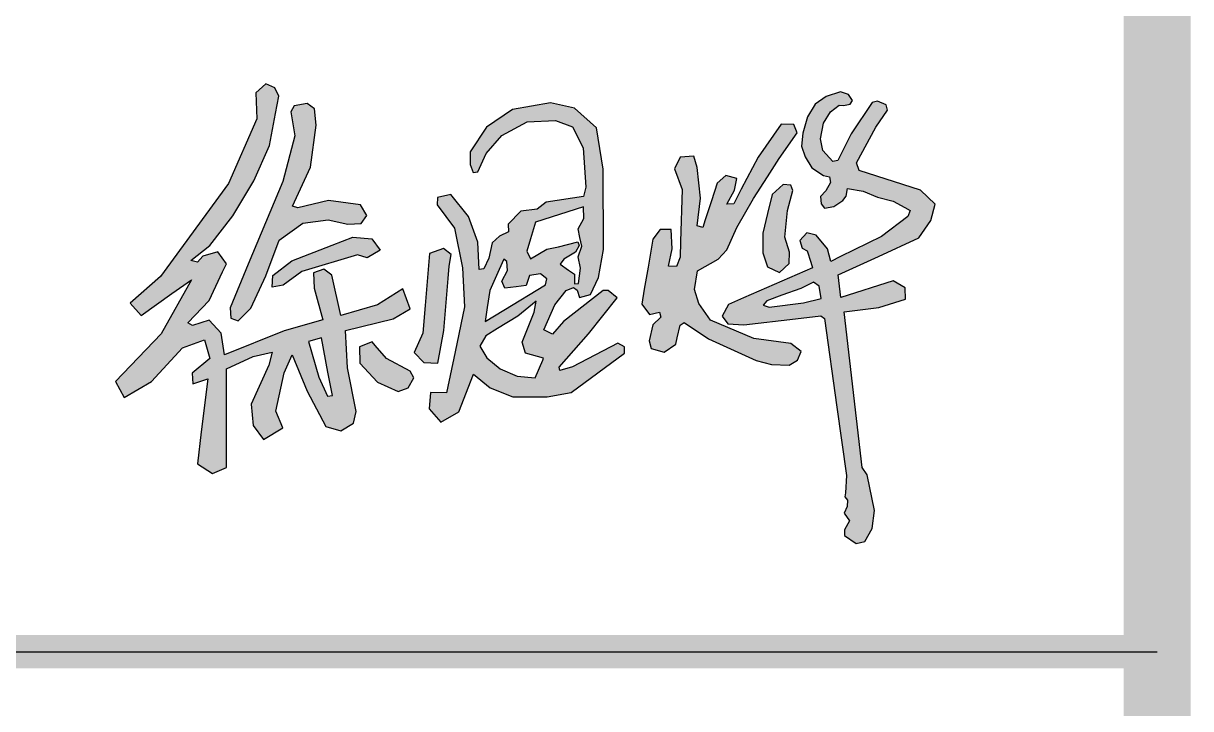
# Model space of a CAD drawing. Extents: x -417156 to 1571408, y 205758 to 1045562.
# Drawn here: x 983391 to 985130, y 1020741 to 1021763 of the extents above; entities that cross this region are included whole.
import ezdxf

# ---------------------------------------------------------------- set-up
doc = ezdxf.new("R2010")
doc.units = 0
doc.header["$LTSCALE"] = 1000
doc.header["$MEASUREMENT"] = 0
doc.layers.get('0').update_dxf_attribs({"linetype": 'CONTINUOUS'})
for name, color, linetype in [('PP-PM-TK', 7, 'CONTINUOUS'), ('PUB_TITLE', 4, 'CONTINUOUS'), ('TEL_TITLE', 7, 'CONTINUOUS')]:
    doc.layers.add(name, color=color, linetype=linetype)

msp = doc.modelspace()

# ---------------------------------------------------------------- hatches: boundary and pattern name
h = msp.add_hatch(color=256)
h.paths.add_polyline_path([(984576.3, 1021370.7), (984568.2, 1021376.6), (984549.1, 1021367.4), (984520.8, 1021357), (984498.7, 1021348.8), (984493.1, 1021342.2), (984502, 1021339.2), (984553.4, 1021345.8), (984579.7, 1021352.2)], flags=16)
h.paths.add_polyline_path([(984606.4, 1021640.4), (984612.9, 1021639.9), (984622.5, 1021642), (984626, 1021647.4), (984620, 1021656.4), (984608.5, 1021660.3), (984586.9, 1021653.2), (984570.6, 1021642.2), (984558.9, 1021622.9), (984552, 1021598.8), (984550.1, 1021579.6), (984555.7, 1021563.3), (984565.8, 1021547), (984582.9, 1021535.9), (984591.7, 1021533.6), (984593.4, 1021525.3), (984586.5, 1021512.9), (984578.5, 1021504.2), (984579.4, 1021493.3), (984584.4, 1021486.9), (984598.4, 1021489.2), (984611.8, 1021498.6), (984617, 1021505), (984618.7, 1021516.1), (984642.2, 1021512.4), (984663.5, 1021503.4), (984687, 1021497.3), (984704.1, 1021487.9), (984712, 1021483.6), (984708.7, 1021474.4), (984669.4, 1021444.8), (984608.5, 1021414.9), (984593.7, 1021407.6), (984589, 1021426.4), (984571.9, 1021446.7), (984558.3, 1021450.2), (984547.8, 1021438.9), (984551, 1021427.4), (984558.5, 1021423.3), (984563.9, 1021406.5), (984566.7, 1021398.1), (984463.9, 1021353.1), (984441.4, 1021343.3), (984432.1, 1021325.9), (984440.4, 1021314.4), (984464.1, 1021312.9), (984541.3, 1021322.1), (984579.2, 1021326.6), (984584.6, 1021322.3), (984603, 1021190.1), (984617.1, 1021088.4), (984615.6, 1021062.4), (984614.6, 1021056.7), (984618.9, 1021051.6), (984618.1, 1021042), (984613.7, 1021032.3), (984621.7, 1021020.9), (984614.5, 1021007.5), (984614.3, 1020998.9), (984631.9, 1020987.1), (984644.7, 1020990.2), (984655.4, 1021009.4), (984658.8, 1021036.4), (984648.2, 1021089.4), (984640.4, 1021100.1), (984613.8, 1021332.5), (984665.5, 1021338.7), (984705.2, 1021351.1), (984704.8, 1021368.4), (984686.6, 1021378.7), (984608.8, 1021353.9), (984604.7, 1021387.8), (984664.7, 1021415.1), (984725.2, 1021442.6), (984742.9, 1021468.5), (984749.5, 1021492.9), (984727.6, 1021514), (984636.2, 1021542.9), (984632.4, 1021554.5), (984661.2, 1021607.5), (984678.3, 1021633.1), (984676.6, 1021640.8), (984663.4, 1021646.3), (984655.7, 1021644.5), (984624.1, 1021597.8), (984604.3, 1021558.2), (984596.8, 1021556.6), (984582.2, 1021572.8), (984578.6, 1021590.4), (984583.2, 1021613.6), (984593.4, 1021630.5)])
h.paths.add_polyline_path([(984534.3, 1021521.3), (984522.8, 1021522), (984506.7, 1021507.1), (984499.7, 1021479), (984492.5, 1021449.7), (984492.8, 1021420.5), (984499.7, 1021399.6), (984517.6, 1021391.1), (984531.9, 1021404.5), (984532.5, 1021421.4), (984525.2, 1021443.8), (984529.1, 1021483.5), (984537.3, 1021513.5)], flags=17)
h.paths.add_polyline_path([(984395, 1021547.7), (984389.8, 1021564.7), (984369.3, 1021562.9), (984361, 1021545.6), (984372.5, 1021515), (984370, 1021437.5), (984369.2, 1021413.8), (984364.2, 1021399.8), (984352, 1021400.6), (984357.7, 1021426.1), (984355.9, 1021455), (984339.7, 1021455.3), (984328.9, 1021440.9), (984321.7, 1021399.1), (984316, 1021366), (984312.1, 1021343.7), (984323.8, 1021328.5), (984338.6, 1021331.7), (984340.8, 1021324.5), (984328.9, 1021313.1), (984323.4, 1021289.4), (984326.3, 1021277.5), (984345.8, 1021272.1), (984362.8, 1021284.3), (984364.9, 1021293.7), (984369.2, 1021312.4), (984375.4, 1021316.7), (984411.4, 1021292.2), (984450, 1021274.6), (984482.8, 1021259.6), (984505.6, 1021254.1), (984531.9, 1021253), (984544.2, 1021260.5), (984549.9, 1021273.2), (984534.4, 1021285.4), (984479.2, 1021292.6), (984414.7, 1021320.1), (984397.4, 1021345), (984390.9, 1021365.9), (984395.2, 1021393.6), (984426.2, 1021410.9), (984439.2, 1021424.9), (984454.1, 1021458.2), (984478.7, 1021501.2), (984499.5, 1021533.9), (984516.9, 1021561.2), (984543.6, 1021599.2), (984538.7, 1021611.5), (984519.9, 1021612.4), (984485.5, 1021563.2), (984460.5, 1021515.1), (984449.2, 1021493.3), (984439, 1021493), (984450.4, 1021513.6), (984453.7, 1021531.1), (984437.4, 1021535.7), (984424.8, 1021524.1), (984416.2, 1021497.9), (984406.8, 1021469.5), (984403.1, 1021458.2), (984394.7, 1021460.7), (984399.6, 1021501.9)])
h.paths.add_polyline_path([(984151.9, 1021332.1), (984155.1, 1021348.4), (984127.7, 1021325.9), (984097.3, 1021307.5), (984079.7, 1021296.7), (984071.1, 1021281.2), (984081.3, 1021263.6), (984101, 1021247.2), (984126.8, 1021236.6), (984153.5, 1021234.1), (984164.6, 1021260.3), (984165.9, 1021263.4), (984139.2, 1021270.6), (984133.8, 1021287.4)], flags=16)
h.paths.add_polyline_path([(984226, 1021471.4), (984225.6, 1021489), (984189.7, 1021477.6), (984153.7, 1021466.2), (984146.5, 1021441.3), (984141.2, 1021422.7), (984146.2, 1021411.6), (984170.7, 1021425.7), (984188, 1021429.3), (984216.8, 1021436.8), (984218.8, 1021431.2), (984213.5, 1021421.4), (984195.9, 1021411), (984190.7, 1021403.5), (984203.1, 1021394.7), (984211.9, 1021388.4), (984212.2, 1021374.1), (984218.1, 1021374.7), (984220.7, 1021397.3), (984217.5, 1021414.2), (984222.7, 1021430.2), (984220.1, 1021443), (984217.4, 1021456.2)], flags=16)
h.paths.add_polyline_path([(984111, 1021407.5), (984106.5, 1021410.9), (984099.8, 1021395.7), (984085.9, 1021364.4), (984082, 1021339.1), (984078.8, 1021318), (984106.5, 1021334.9), (984168.6, 1021372.6), (984170.6, 1021381.8), (984161.2, 1021389.1), (984145, 1021386.6), (984142.1, 1021377.7), (984140.2, 1021371.9), (984125.1, 1021369.8), (984108.1, 1021367.5), (984103.7, 1021377.9), (984112.2, 1021394)], flags=16)
h.paths.add_polyline_path([(984054.3, 1021474.6), (984027.6, 1021507.2), (984008, 1021502.7), (984007.5, 1021492.1), (984033.1, 1021457), (984045.2, 1021398.2), (984048.2, 1021340.1), (984034.1, 1021272.7), (984021.3, 1021211.4), (983997.4, 1021211.9), (983995.4, 1021187.8), (984013, 1021167.7), (984039.7, 1021183.3), (984061.3, 1021239.6), (984086.4, 1021219), (984120.1, 1021205.9), (984171.4, 1021205.9), (984207.1, 1021211.9), (984286.6, 1021270.7), (984286.3, 1021280.3), (984276.4, 1021285.7), (984209, 1021250.4), (984190.2, 1021244.8), (984189.2, 1021249.7), (984232.9, 1021299.8), (984275.6, 1021353.5), (984262.3, 1021364), (984254.5, 1021364), (984195.7, 1021317.9), (984179.2, 1021299.3), (984166.5, 1021305.8), (984182.6, 1021342.7), (984199.8, 1021364.3), (984210.3, 1021368.6), (984216.1, 1021364.7), (984219.6, 1021353.9), (984235.6, 1021358.1), (984247.6, 1021383.4), (984255.4, 1021425.3), (984254.6, 1021545.1), (984244.9, 1021606.6), (984212.2, 1021635.9), (984176.1, 1021644.2), (984119.5, 1021633.9), (984081, 1021607.6), (984056.6, 1021571.1), (984056.7, 1021552.2), (984061, 1021540.1), (984067.9, 1021540.9), (984080.2, 1021568.3), (984103.5, 1021595.1), (984141.7, 1021615.7), (984183.7, 1021617.9), (984209.1, 1021608), (984224.9, 1021576.7), (984228.8, 1021518.4), (984225.4, 1021504.3), (984170, 1021495.7), (984156.3, 1021485.4), (984131.8, 1021482.4), (984113.3, 1021462.9), (984113.8, 1021451.8), (984100, 1021445.3), (984089.3, 1021435.5), (984084.6, 1021412.3), (984076.9, 1021396.5), (984069.9, 1021395.4), (984068.1, 1021436.5)])
h.paths.add_polyline_path([(984028.3, 1021418), (984016.8, 1021427), (983996, 1021419.2), (983989.5, 1021341.9), (983986, 1021300.4), (983973.2, 1021271.7), (983987.5, 1021256.8), (984008.4, 1021256.1), (984017.5, 1021304.8), (984024, 1021382.2), (984025.5, 1021400.6)])
h.paths.add_polyline_path([(983910.5, 1021287.8), (983891.8, 1021280.2), (983892.1, 1021255.9), (983918.7, 1021227.7), (983949.5, 1021213.8), (983964.4, 1021219), (983972.8, 1021234.2), (983967.3, 1021243.9), (983932, 1021262.7), (983915.1, 1021282.4)])
h.paths.add_polyline_path([(983835.1, 1021293.7), (983815.8, 1021288.3), (983831.1, 1021235.1), (983844, 1021206.6), (983851.2, 1021207.9), (983844.7, 1021242.6)], flags=16)
h.paths.add_polyline_path([(983761.3, 1021369.4), (983762.7, 1021386.8), (983790.6, 1021408.5), (983850.9, 1021431.9), (983881.8, 1021443.9), (983909.8, 1021441.1), (983922.6, 1021424.3), (983903.2, 1021413.1), (983888.7, 1021417.4), (983805.8, 1021392.4), (983778.1, 1021372)], flags=17)
h.paths.add_polyline_path([(983824.4, 1021635), (983813.8, 1021643), (983794.4, 1021639.3), (983789.4, 1021630.8), (983795.1, 1021594.9), (983777.2, 1021526.8), (983725.9, 1021403.6), (983698.8, 1021338.2), (983699.8, 1021323), (983711, 1021319), (983729.9, 1021337.9), (983752, 1021386.2), (983772, 1021439.3), (983807.1, 1021464.6), (983845, 1021469.7), (983874.5, 1021463.1), (983894.2, 1021464.3), (983902.5, 1021475.9), (983893.3, 1021491.7), (983845.3, 1021498.6), (983799.7, 1021487.3), (983791.9, 1021489.9), (983818.5, 1021547.9), (983827.1, 1021610.6)], flags=17)
h.paths.add_polyline_path([(983765.3, 1021666.2), (983752, 1021672.4), (983737.3, 1021659.1), (983738.9, 1021620), (983696.6, 1021523.6), (983595.3, 1021385), (983549.9, 1021345.1), (983566.6, 1021326.8), (983612.1, 1021359.5), (983641.1, 1021380.3), (983596.1, 1021299.4), (983528.3, 1021228.5), (983541.1, 1021204.6), (983581.7, 1021228.5), (983628, 1021278.7), (983660.7, 1021290.6), (983668.7, 1021262.7), (983642.3, 1021241.2), (983643.1, 1021225.3), (983665.5, 1021232.5), (983655.9, 1021153.6), (983650.1, 1021105.7), (983672.7, 1021091.4), (983693.4, 1021100.2), (983693.4, 1021247.6), (983733.3, 1021265.9), (983761.6, 1021272.1), (983756.6, 1021253.1), (983730.3, 1021194.5), (983733.1, 1021162.7), (983748.8, 1021142.1), (983777.3, 1021159.4), (983767.2, 1021184.5), (983779.5, 1021241.4), (983791.2, 1021268.2), (983813.6, 1021214.1), (983841.5, 1021161.6), (983863.9, 1021154.9), (983882.9, 1021166.6), (983886.8, 1021183.9), (983873.9, 1021248.7), (983870.6, 1021304.5), (983941.6, 1021321.8), (983967.3, 1021336.9), (983956.1, 1021366.5), (983918.6, 1021343), (983863.9, 1021326.8), (983850.5, 1021387.1), (983838.7, 1021396.1), (983823.1, 1021390.5), (983824.2, 1021367.6), (983837.1, 1021320.7), (983779.5, 1021303.9), (983690.6, 1021268.2), (983685.6, 1021300.6), (983667.7, 1021320.1), (983642.6, 1021311.8), (983635.9, 1021316.2), (983667.7, 1021349.2), (983687.3, 1021392.2), (983693.4, 1021404.1), (983680.6, 1021421.9), (983658.2, 1021415.2), (983650.4, 1021406.3), (983640.4, 1021409.1), (983668.9, 1021431.4), (983702.9, 1021475.5), (983734.3, 1021527.7), (983757.7, 1021580.2), (983766.7, 1021628.2), (983771.5, 1021654)])

# ---------------------------------------------------------------- linework, layer by layer
for p, q in [((983752, 1021672.4), (983737.3, 1021659.1)), ((983765.3, 1021666.2), (983752, 1021672.4)), ((983771.5, 1021654), (983765.3, 1021666.2)), ((983737.3, 1021659.1), (983738.9, 1021620)), ((983766.7, 1021628.2), (983771.5, 1021654)), ((984586.9, 1021653.2), (984570.6, 1021642.2)), ((984608.5, 1021660.3), (984586.9, 1021653.2)), ((984620, 1021656.4), (984608.5, 1021660.3)), ((984626, 1021647.4), (984620, 1021656.4)), ((984622.5, 1021642), (984626, 1021647.4)), ((984663.4, 1021646.3), (984655.7, 1021644.5)), ((984676.6, 1021640.8), (984663.4, 1021646.3)), ((983794.4, 1021639.3), (983789.4, 1021630.8)), ((983789.4, 1021630.8), (983795.1, 1021594.9)), ((983813.8, 1021643), (983794.4, 1021639.3)), ((983824.4, 1021635), (983813.8, 1021643)), ((983827.1, 1021610.6), (983824.4, 1021635)), ((984119.5, 1021633.9), (984081, 1021607.6)), ((984176.1, 1021644.2), (984119.5, 1021633.9)), ((984212.2, 1021635.9), (984176.1, 1021644.2)), ((984244.9, 1021606.6), (984212.2, 1021635.9)), ((984570.6, 1021642.2), (984558.9, 1021622.9)), ((984583.2, 1021613.6), (984593.4, 1021630.5)), ((984593.4, 1021630.5), (984606.4, 1021640.4)), ((984606.4, 1021640.4), (984612.9, 1021639.9)), ((984612.9, 1021639.9), (984622.5, 1021642)), ((984655.7, 1021644.5), (984624.1, 1021597.8)), ((984661.2, 1021607.5), (984678.3, 1021633.1)), ((984678.3, 1021633.1), (984676.6, 1021640.8)), ((983738.9, 1021620), (983696.6, 1021523.6)), ((983757.7, 1021580.2), (983766.7, 1021628.2)), ((984103.5, 1021595.1), (984141.7, 1021615.7)), ((984141.7, 1021615.7), (984183.7, 1021617.9)), ((984183.7, 1021617.9), (984209.1, 1021608)), ((984519.9, 1021612.4), (984485.5, 1021563.2)), ((984538.7, 1021611.5), (984519.9, 1021612.4)), ((984543.6, 1021599.2), (984538.7, 1021611.5)), ((984558.9, 1021622.9), (984552, 1021598.8)), ((984578.6, 1021590.4), (984583.2, 1021613.6)), ((983795.1, 1021594.9), (983777.2, 1021526.8)), ((983818.5, 1021547.9), (983827.1, 1021610.6)), ((984081, 1021607.6), (984056.6, 1021571.1)), ((984080.2, 1021568.3), (984103.5, 1021595.1)), ((984209.1, 1021608), (984224.9, 1021576.7)), ((984254.6, 1021545.1), (984244.9, 1021606.6)), ((984516.9, 1021561.2), (984543.6, 1021599.2)), ((984552, 1021598.8), (984550.1, 1021579.6)), ((984624.1, 1021597.8), (984604.3, 1021558.2)), ((984632.4, 1021554.5), (984661.2, 1021607.5)), ((983734.3, 1021527.7), (983757.7, 1021580.2)), ((984224.9, 1021576.7), (984228.8, 1021518.4)), ((984550.1, 1021579.6), (984555.7, 1021563.3)), ((984582.2, 1021572.8), (984578.6, 1021590.4)), ((984056.6, 1021571.1), (984056.7, 1021552.2)), ((984067.9, 1021540.9), (984080.2, 1021568.3)), ((984369.3, 1021562.9), (984361, 1021545.6)), ((984389.8, 1021564.7), (984369.3, 1021562.9)), ((984395, 1021547.7), (984389.8, 1021564.7)), ((984485.5, 1021563.2), (984460.5, 1021515.1)), ((984499.5, 1021533.9), (984516.9, 1021561.2)), ((984555.7, 1021563.3), (984565.8, 1021547)), ((984596.8, 1021556.6), (984582.2, 1021572.8)), ((983791.9, 1021489.9), (983818.5, 1021547.9)), ((984056.7, 1021552.2), (984061, 1021540.1)), ((984255.4, 1021425.3), (984254.6, 1021545.1)), ((984361, 1021545.6), (984372.5, 1021515)), ((984399.6, 1021501.9), (984395, 1021547.7)), ((984565.8, 1021547), (984582.9, 1021535.9)), ((984604.3, 1021558.2), (984596.8, 1021556.6)), ((984636.2, 1021542.9), (984632.4, 1021554.5)), ((984727.6, 1021514), (984636.2, 1021542.9)), ((983702.9, 1021475.5), (983734.3, 1021527.7)), ((983777.2, 1021526.8), (983725.9, 1021403.6)), ((984061, 1021540.1), (984067.9, 1021540.9)), ((984437.4, 1021535.7), (984424.8, 1021524.1)), ((984453.7, 1021531.1), (984437.4, 1021535.7)), ((984450.4, 1021513.6), (984453.7, 1021531.1)), ((984478.7, 1021501.2), (984499.5, 1021533.9)), ((984582.9, 1021535.9), (984591.7, 1021533.6)), ((984593.4, 1021525.3), (984586.5, 1021512.9)), ((984591.7, 1021533.6), (984593.4, 1021525.3)), ((983696.6, 1021523.6), (983595.3, 1021385)), ((984027.6, 1021507.2), (984008, 1021502.7)), ((984054.3, 1021474.6), (984027.6, 1021507.2)), ((984228.8, 1021518.4), (984225.4, 1021504.3)), ((984372.5, 1021515), (984370, 1021437.5)), ((984424.8, 1021524.1), (984416.2, 1021497.9)), ((984439, 1021493), (984450.4, 1021513.6)), ((984460.5, 1021515.1), (984449.2, 1021493.3)), ((984506.7, 1021507.1), (984499.7, 1021479)), ((984522.8, 1021522), (984506.7, 1021507.1)), ((984534.3, 1021521.3), (984522.8, 1021522)), ((984529.1, 1021483.5), (984537.3, 1021513.5)), ((984537.3, 1021513.5), (984534.3, 1021521.3)), ((984586.5, 1021512.9), (984578.5, 1021504.2)), ((984617, 1021505), (984618.7, 1021516.1)), ((984618.7, 1021516.1), (984642.2, 1021512.4)), ((984642.2, 1021512.4), (984663.5, 1021503.4)), ((984749.5, 1021492.9), (984727.6, 1021514)), ((983799.7, 1021487.3), (983791.9, 1021489.9)), ((983845.3, 1021498.6), (983799.7, 1021487.3)), ((983893.3, 1021491.7), (983845.3, 1021498.6)), ((983902.5, 1021475.9), (983893.3, 1021491.7)), ((984008, 1021502.7), (984007.5, 1021492.1)), ((984007.5, 1021492.1), (984033.1, 1021457)), ((984170, 1021495.7), (984156.3, 1021485.4)), ((984225.4, 1021504.3), (984170, 1021495.7)), ((984394.7, 1021460.7), (984399.6, 1021501.9)), ((984416.2, 1021497.9), (984406.8, 1021469.5)), ((984449.2, 1021493.3), (984439, 1021493)), ((984454.1, 1021458.2), (984478.7, 1021501.2)), ((984578.5, 1021504.2), (984579.4, 1021493.3)), ((984579.4, 1021493.3), (984584.4, 1021486.9)), ((984598.4, 1021489.2), (984611.8, 1021498.6)), ((984611.8, 1021498.6), (984617, 1021505)), ((984663.5, 1021503.4), (984687, 1021497.3)), ((984687, 1021497.3), (984704.1, 1021487.9)), ((984742.9, 1021468.5), (984749.5, 1021492.9)), ((983668.9, 1021431.4), (983702.9, 1021475.5)), ((983894.2, 1021464.3), (983902.5, 1021475.9)), ((984068.1, 1021436.5), (984054.3, 1021474.6)), ((984131.8, 1021482.4), (984113.3, 1021462.9)), ((984156.3, 1021485.4), (984131.8, 1021482.4)), ((984189.7, 1021477.6), (984153.7, 1021466.2)), ((984225.6, 1021489), (984189.7, 1021477.6)), ((984226, 1021471.4), (984225.6, 1021489)), ((984499.7, 1021479), (984492.5, 1021449.7)), ((984525.2, 1021443.8), (984529.1, 1021483.5)), ((984584.4, 1021486.9), (984598.4, 1021489.2)), ((984708.7, 1021474.4), (984669.4, 1021444.8)), ((984704.1, 1021487.9), (984712, 1021483.6)), ((984712, 1021483.6), (984708.7, 1021474.4)), ((983772, 1021439.3), (983807.1, 1021464.6)), ((983807.1, 1021464.6), (983845, 1021469.7)), ((983845, 1021469.7), (983874.5, 1021463.1)), ((983874.5, 1021463.1), (983894.2, 1021464.3)), ((984033.1, 1021457), (984045.2, 1021398.2)), ((984113.3, 1021462.9), (984113.8, 1021451.8)), ((984153.7, 1021466.2), (984146.5, 1021441.3)), ((984217.4, 1021456.2), (984226, 1021471.4)), ((984220.1, 1021443), (984217.4, 1021456.2)), ((984339.7, 1021455.3), (984328.9, 1021440.9)), ((984355.9, 1021455), (984339.7, 1021455.3)), ((984357.7, 1021426.1), (984355.9, 1021455)), ((984403.1, 1021458.2), (984394.7, 1021460.7)), ((984406.8, 1021469.5), (984403.1, 1021458.2)), ((984439.2, 1021424.9), (984454.1, 1021458.2)), ((984725.2, 1021442.6), (984742.9, 1021468.5)), ((983752, 1021386.2), (983772, 1021439.3)), ((983850.9, 1021431.9), (983881.8, 1021443.9)), ((983881.8, 1021443.9), (983909.8, 1021441.1)), ((983909.8, 1021441.1), (983922.6, 1021424.3)), ((984100, 1021445.3), (984089.3, 1021435.5)), ((984113.8, 1021451.8), (984100, 1021445.3)), ((984146.5, 1021441.3), (984141.2, 1021422.7)), ((984222.7, 1021430.2), (984220.1, 1021443)), ((984328.9, 1021440.9), (984321.7, 1021399.1)), ((984370, 1021437.5), (984369.2, 1021413.8)), ((984492.5, 1021449.7), (984492.8, 1021420.5)), ((984532.5, 1021421.4), (984525.2, 1021443.8)), ((984558.3, 1021450.2), (984547.8, 1021438.9)), ((984547.8, 1021438.9), (984551, 1021427.4)), ((984571.9, 1021446.7), (984558.3, 1021450.2)), ((984589, 1021426.4), (984571.9, 1021446.7)), ((984669.4, 1021444.8), (984608.5, 1021414.9)), ((984664.7, 1021415.1), (984725.2, 1021442.6)), ((983640.4, 1021409.1), (983668.9, 1021431.4)), ((983680.6, 1021421.9), (983658.2, 1021415.2)), ((983693.4, 1021404.1), (983680.6, 1021421.9)), ((983790.6, 1021408.5), (983850.9, 1021431.9)), ((983922.6, 1021424.3), (983903.2, 1021413.1)), ((984016.8, 1021427), (983996, 1021419.2)), ((984028.3, 1021418), (984016.8, 1021427)), ((984069.9, 1021395.4), (984068.1, 1021436.5)), ((984089.3, 1021435.5), (984084.6, 1021412.3)), ((984141.2, 1021422.7), (984146.2, 1021411.6)), ((984146.2, 1021411.6), (984170.7, 1021425.7)), ((984170.7, 1021425.7), (984188, 1021429.3)), ((984188, 1021429.3), (984216.8, 1021436.8)), ((984213.5, 1021421.4), (984195.9, 1021411)), ((984218.8, 1021431.2), (984213.5, 1021421.4)), ((984216.8, 1021436.8), (984218.8, 1021431.2)), ((984217.5, 1021414.2), (984222.7, 1021430.2)), ((984247.6, 1021383.4), (984255.4, 1021425.3)), ((984352, 1021400.6), (984357.7, 1021426.1)), ((984426.2, 1021410.9), (984439.2, 1021424.9)), ((984492.8, 1021420.5), (984499.7, 1021399.6)), ((984531.9, 1021404.5), (984532.5, 1021421.4)), ((984551, 1021427.4), (984558.5, 1021423.3)), ((984558.5, 1021423.3), (984563.9, 1021406.5)), ((984593.7, 1021407.6), (984589, 1021426.4)), ((983650.4, 1021406.3), (983640.4, 1021409.1)), ((983658.2, 1021415.2), (983650.4, 1021406.3)), ((983687.3, 1021392.2), (983693.4, 1021404.1)), ((983725.9, 1021403.6), (983698.8, 1021338.2)), ((983762.7, 1021386.8), (983790.6, 1021408.5)), ((983888.7, 1021417.4), (983805.8, 1021392.4)), ((983903.2, 1021413.1), (983888.7, 1021417.4)), ((983996, 1021419.2), (983989.5, 1021341.9)), ((984025.5, 1021400.6), (984028.3, 1021418)), ((984084.6, 1021412.3), (984076.9, 1021396.5)), ((984106.5, 1021410.9), (984099.8, 1021395.7)), ((984111, 1021407.5), (984106.5, 1021410.9)), ((984112.2, 1021394), (984111, 1021407.5)), ((984195.9, 1021411), (984190.7, 1021403.5)), ((984190.7, 1021403.5), (984203.1, 1021394.7)), ((984220.7, 1021397.3), (984217.5, 1021414.2)), ((984369.2, 1021413.8), (984364.2, 1021399.8)), ((984395.2, 1021393.6), (984426.2, 1021410.9)), ((984517.6, 1021391.1), (984531.9, 1021404.5)), ((984563.9, 1021406.5), (984566.7, 1021398.1)), ((984608.5, 1021414.9), (984593.7, 1021407.6)), ((984604.7, 1021387.8), (984664.7, 1021415.1)), ((983667.7, 1021349.2), (983687.3, 1021392.2)), ((983729.9, 1021337.9), (983752, 1021386.2)), ((983761.3, 1021369.4), (983762.7, 1021386.8)), ((983805.8, 1021392.4), (983778.1, 1021372)), ((983838.7, 1021396.1), (983823.1, 1021390.5)), ((983823.1, 1021390.5), (983824.2, 1021367.6)), ((983850.5, 1021387.1), (983838.7, 1021396.1)), ((983863.9, 1021326.8), (983850.5, 1021387.1)), ((984024, 1021382.2), (984025.5, 1021400.6)), ((984045.2, 1021398.2), (984048.2, 1021340.1)), ((984076.9, 1021396.5), (984069.9, 1021395.4)), ((984099.8, 1021395.7), (984085.9, 1021364.4)), ((984103.7, 1021377.9), (984112.2, 1021394)), ((984145, 1021386.6), (984142.1, 1021377.7)), ((984161.2, 1021389.1), (984145, 1021386.6)), ((984170.6, 1021381.8), (984161.2, 1021389.1)), ((984203.1, 1021394.7), (984211.9, 1021388.4)), ((984211.9, 1021388.4), (984212.2, 1021374.1)), ((984218.1, 1021374.7), (984220.7, 1021397.3)), ((984321.7, 1021399.1), (984316, 1021366)), ((984364.2, 1021399.8), (984352, 1021400.6)), ((984390.9, 1021365.9), (984395.2, 1021393.6)), ((984566.7, 1021398.1), (984463.9, 1021353.1)), ((984499.7, 1021399.6), (984517.6, 1021391.1)), ((984608.8, 1021353.9), (984604.7, 1021387.8)), ((983595.3, 1021385), (983549.9, 1021345.1)), ((983641.1, 1021380.3), (983596.1, 1021299.4)), ((983612.1, 1021359.5), (983641.1, 1021380.3)), ((983641.1, 1021380.3), (983641.1, 1021380.3)), ((983778.1, 1021372), (983761.3, 1021369.4)), ((984017.5, 1021304.8), (984024, 1021382.2)), ((984108.1, 1021367.5), (984103.7, 1021377.9)), ((984106.5, 1021334.9), (984168.6, 1021372.6)), ((984125.1, 1021369.8), (984108.1, 1021367.5)), ((984140.2, 1021371.9), (984125.1, 1021369.8)), ((984142.1, 1021377.7), (984140.2, 1021371.9)), ((984168.6, 1021372.6), (984170.6, 1021381.8)), ((984199.8, 1021364.3), (984210.3, 1021368.6)), ((984210.3, 1021368.6), (984216.1, 1021364.7)), ((984212.2, 1021374.1), (984218.1, 1021374.7)), ((984235.6, 1021358.1), (984247.6, 1021383.4)), ((984568.2, 1021376.6), (984549.1, 1021367.4)), ((984576.3, 1021370.7), (984568.2, 1021376.6)), ((984579.7, 1021352.2), (984576.3, 1021370.7)), ((984686.6, 1021378.7), (984608.8, 1021353.9)), ((984704.8, 1021368.4), (984686.6, 1021378.7)), ((984705.2, 1021351.1), (984704.8, 1021368.4)), ((983566.6, 1021326.8), (983612.1, 1021359.5)), ((983824.2, 1021367.6), (983837.1, 1021320.7)), ((983956.1, 1021366.5), (983918.6, 1021343)), ((983967.3, 1021336.9), (983956.1, 1021366.5)), ((984085.9, 1021364.4), (984082, 1021339.1)), ((984182.6, 1021342.7), (984199.8, 1021364.3)), ((984254.5, 1021364), (984195.7, 1021317.9)), ((984216.1, 1021364.7), (984219.6, 1021353.9)), ((984219.6, 1021353.9), (984235.6, 1021358.1)), ((984232.9, 1021299.8), (984275.6, 1021353.5)), ((984262.3, 1021364), (984254.5, 1021364)), ((984275.6, 1021353.5), (984262.3, 1021364)), ((984316, 1021366), (984312.1, 1021343.7)), ((984397.4, 1021345), (984390.9, 1021365.9)), ((984463.9, 1021353.1), (984441.4, 1021343.3)), ((984520.8, 1021357), (984498.7, 1021348.8)), ((984549.1, 1021367.4), (984520.8, 1021357)), ((984553.4, 1021345.8), (984579.7, 1021352.2)), ((984665.5, 1021338.7), (984705.2, 1021351.1)), ((983549.9, 1021345.1), (983566.6, 1021326.8)), ((983635.9, 1021316.2), (983667.7, 1021349.2)), ((983698.8, 1021338.2), (983699.8, 1021323)), ((983711, 1021319), (983729.9, 1021337.9)), ((983918.6, 1021343), (983863.9, 1021326.8)), ((983941.6, 1021321.8), (983967.3, 1021336.9)), ((983989.5, 1021341.9), (983986, 1021300.4)), ((984048.2, 1021340.1), (984034.1, 1021272.7)), ((984082, 1021339.1), (984078.8, 1021318)), ((984078.8, 1021318), (984106.5, 1021334.9)), ((984155.1, 1021348.4), (984127.7, 1021325.9)), ((984151.9, 1021332.1), (984155.1, 1021348.4)), ((984166.5, 1021305.8), (984182.6, 1021342.7)), ((984312.1, 1021343.7), (984323.8, 1021328.5)), ((984414.7, 1021320.1), (984397.4, 1021345)), ((984441.4, 1021343.3), (984432.1, 1021325.9)), ((984498.7, 1021348.8), (984493.1, 1021342.2)), ((984493.1, 1021342.2), (984502, 1021339.2)), ((984502, 1021339.2), (984553.4, 1021345.8)), ((984613.8, 1021332.5), (984665.5, 1021338.7)), ((983642.6, 1021311.8), (983635.9, 1021316.2)), ((983667.7, 1021320.1), (983642.6, 1021311.8)), ((983685.6, 1021300.6), (983667.7, 1021320.1)), ((983699.8, 1021323), (983711, 1021319)), ((983837.1, 1021320.7), (983779.5, 1021303.9)), ((983870.6, 1021304.5), (983941.6, 1021321.8)), ((984127.7, 1021325.9), (984097.3, 1021307.5)), ((984133.8, 1021287.4), (984151.9, 1021332.1)), ((984195.7, 1021317.9), (984179.2, 1021299.3)), ((984323.8, 1021328.5), (984338.6, 1021331.7)), ((984340.8, 1021324.5), (984328.9, 1021313.1)), ((984338.6, 1021331.7), (984340.8, 1021324.5)), ((984369.2, 1021312.4), (984375.4, 1021316.7)), ((984375.4, 1021316.7), (984411.4, 1021292.2)), ((984479.2, 1021292.6), (984414.7, 1021320.1)), ((984432.1, 1021325.9), (984440.4, 1021314.4)), ((984464.1, 1021312.9), (984541.3, 1021322.1)), ((984541.3, 1021322.1), (984579.2, 1021326.6)), ((984579.2, 1021326.6), (984584.6, 1021322.3)), ((984584.6, 1021322.3), (984603, 1021190.1)), ((984640.4, 1021100.1), (984613.8, 1021332.5)), ((983596.1, 1021299.4), (983528.3, 1021228.5)), ((983690.6, 1021268.2), (983685.6, 1021300.6)), ((983779.5, 1021303.9), (983690.6, 1021268.2)), ((983873.9, 1021248.7), (983870.6, 1021304.5)), ((983986, 1021300.4), (983973.2, 1021271.7)), ((984008.4, 1021256.1), (984017.5, 1021304.8)), ((984097.3, 1021307.5), (984079.7, 1021296.7)), ((984179.2, 1021299.3), (984166.5, 1021305.8)), ((984189.2, 1021249.7), (984232.9, 1021299.8)), ((984328.9, 1021313.1), (984323.4, 1021289.4)), ((984364.9, 1021293.7), (984369.2, 1021312.4)), ((984440.4, 1021314.4), (984464.1, 1021312.9)), ((983628, 1021278.7), (983660.7, 1021290.6)), ((983660.7, 1021290.6), (983668.7, 1021262.7)), ((983835.1, 1021293.7), (983815.8, 1021288.3)), ((983815.8, 1021288.3), (983831.1, 1021235.1)), ((983844.7, 1021242.6), (983835.1, 1021293.7)), ((983910.5, 1021287.8), (983891.8, 1021280.2)), ((983915.1, 1021282.4), (983910.5, 1021287.8)), ((983932, 1021262.7), (983915.1, 1021282.4)), ((984079.7, 1021296.7), (984071.1, 1021281.2)), ((984071.1, 1021281.2), (984081.3, 1021263.6)), ((984139.2, 1021270.6), (984133.8, 1021287.4)), ((984276.4, 1021285.7), (984209, 1021250.4)), ((984286.3, 1021280.3), (984276.4, 1021285.7)), ((984323.4, 1021289.4), (984326.3, 1021277.5)), ((984345.8, 1021272.1), (984362.8, 1021284.3)), ((984362.8, 1021284.3), (984364.9, 1021293.7)), ((984411.4, 1021292.2), (984450, 1021274.6)), ((984534.4, 1021285.4), (984479.2, 1021292.6)), ((984549.9, 1021273.2), (984534.4, 1021285.4)), ((983581.7, 1021228.5), (983628, 1021278.7)), ((983693.4, 1021247.6), (983733.3, 1021265.9)), ((983733.3, 1021265.9), (983761.6, 1021272.1)), ((983761.6, 1021272.1), (983756.6, 1021253.1)), ((983779.5, 1021241.4), (983791.2, 1021268.2)), ((983791.2, 1021268.2), (983813.6, 1021214.1)), ((983891.8, 1021280.2), (983892.1, 1021255.9)), ((983973.2, 1021271.7), (983987.5, 1021256.8)), ((984034.1, 1021272.7), (984021.3, 1021211.4)), ((984081.3, 1021263.6), (984101, 1021247.2)), ((984165.9, 1021263.4), (984139.2, 1021270.6)), ((984164.6, 1021260.3), (984165.9, 1021263.4)), ((984207.1, 1021211.9), (984286.6, 1021270.7)), ((984286.6, 1021270.7), (984286.3, 1021280.3)), ((984326.3, 1021277.5), (984345.8, 1021272.1)), ((984450, 1021274.6), (984482.8, 1021259.6)), ((984544.2, 1021260.5), (984549.9, 1021273.2)), ((983668.7, 1021262.7), (983642.3, 1021241.2)), ((983693.4, 1021100.2), (983693.4, 1021247.6)), ((983756.6, 1021253.1), (983730.3, 1021194.5)), ((983886.8, 1021183.9), (983873.9, 1021248.7)), ((983892.1, 1021255.9), (983918.7, 1021227.7)), ((983967.3, 1021243.9), (983932, 1021262.7)), ((983987.5, 1021256.8), (984008.4, 1021256.1)), ((984101, 1021247.2), (984126.8, 1021236.6)), ((984153.5, 1021234.1), (984164.6, 1021260.3)), ((984190.2, 1021244.8), (984189.2, 1021249.7)), ((984209, 1021250.4), (984190.2, 1021244.8)), ((984482.8, 1021259.6), (984505.6, 1021254.1)), ((984505.6, 1021254.1), (984531.9, 1021253)), ((984531.9, 1021253), (984544.2, 1021260.5)), ((983642.3, 1021241.2), (983643.1, 1021225.3)), ((983643.1, 1021225.3), (983665.5, 1021232.5)), ((983665.5, 1021232.5), (983655.9, 1021153.6)), ((983767.2, 1021184.5), (983779.5, 1021241.4)), ((983831.1, 1021235.1), (983844, 1021206.6)), ((983851.2, 1021207.9), (983844.7, 1021242.6)), ((983964.4, 1021219), (983972.8, 1021234.2)), ((983972.8, 1021234.2), (983967.3, 1021243.9)), ((984039.7, 1021183.3), (984061.3, 1021239.6)), ((984061.3, 1021239.6), (984086.4, 1021219)), ((984126.8, 1021236.6), (984153.5, 1021234.1)), ((983528.3, 1021228.5), (983541.1, 1021204.6)), ((983541.1, 1021204.6), (983581.7, 1021228.5)), ((983813.6, 1021214.1), (983841.5, 1021161.6)), ((983918.7, 1021227.7), (983949.5, 1021213.8)), ((983949.5, 1021213.8), (983964.4, 1021219)), ((983997.4, 1021211.9), (983995.4, 1021187.8)), ((984021.3, 1021211.4), (983997.4, 1021211.9)), ((984086.4, 1021219), (984120.1, 1021205.9)), ((984171.4, 1021205.9), (984207.1, 1021211.9)), ((983730.3, 1021194.5), (983733.1, 1021162.7)), ((983844, 1021206.6), (983851.2, 1021207.9)), ((984120.1, 1021205.9), (984171.4, 1021205.9)), ((983777.3, 1021159.4), (983767.2, 1021184.5)), ((983882.9, 1021166.6), (983886.8, 1021183.9)), ((983995.4, 1021187.8), (984013, 1021167.7)), ((984013, 1021167.7), (984039.7, 1021183.3)), ((984603, 1021190.1), (984617.1, 1021088.4)), ((983733.1, 1021162.7), (983748.8, 1021142.1)), ((983748.8, 1021142.1), (983777.3, 1021159.4)), ((983841.5, 1021161.6), (983863.9, 1021154.9)), ((983863.9, 1021154.9), (983882.9, 1021166.6)), ((983655.9, 1021153.6), (983650.1, 1021105.7)), ((983650.1, 1021105.7), (983672.7, 1021091.4)), ((983672.7, 1021091.4), (983693.4, 1021100.2)), ((984648.2, 1021089.4), (984640.4, 1021100.1)), ((984617.1, 1021088.4), (984615.6, 1021062.4)), ((984658.8, 1021036.4), (984648.2, 1021089.4)), ((984615.6, 1021062.4), (984614.6, 1021056.7)), ((984614.6, 1021056.7), (984618.9, 1021051.6)), ((984618.1, 1021042), (984613.7, 1021032.3)), ((984618.9, 1021051.6), (984618.1, 1021042)), ((984613.7, 1021032.3), (984621.7, 1021020.9)), ((984621.7, 1021020.9), (984614.5, 1021007.5)), ((984655.4, 1021009.4), (984658.8, 1021036.4)), ((984614.5, 1021007.5), (984614.3, 1020998.9)), ((984644.7, 1020990.2), (984655.4, 1021009.4)), ((984614.3, 1020998.9), (984631.9, 1020987.1)), ((984631.9, 1020987.1), (984644.7, 1020990.2))]:
    msp.add_line(p, q)
at = {"layer": 'PP-PM-TK', "color": 4, "const_width": 20}
msp.add_lwpolyline([(979580, 1020825.7), (985080, 1020825.7)], dxfattribs=at)
at = {"layer": 'PUB_TITLE', "color": 4}
msp.add_line((979580, 1020825.7), (985080, 1020825.7), dxfattribs=at)
at = {"layer": 'PUB_TITLE', "color": 4, "const_width": 50}
msp.add_lwpolyline([(979580, 1020825.7), (985080, 1020825.7)], dxfattribs=at)
at = {"layer": 'TEL_TITLE', "const_width": 100}
msp.add_lwpolyline([(929180, 1004561.6), (985080, 1004561.6), (985080, 1044561.6), (929180, 1044561.6)], close=True, dxfattribs=at)

doc.saveas('drawing.dxf')
